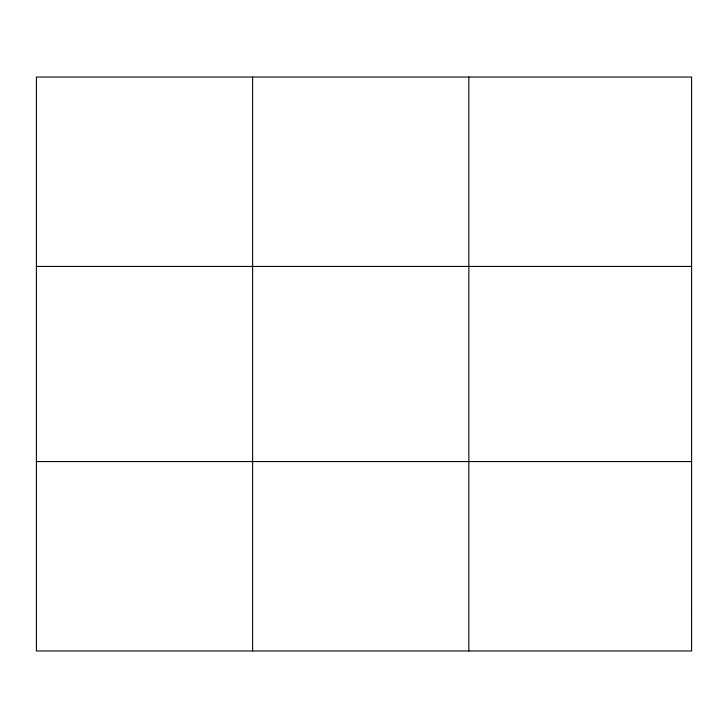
<?xml version="1.0" encoding="UTF-8"?>
<svg xmlns="http://www.w3.org/2000/svg" width="728" height="728" viewBox="0 0 728 728"><rect width="100%" height="100%" fill="white"/><g stroke="black" fill="none" stroke-linecap="round" stroke-linejoin="round"><path stroke-width="1.09" d="M252.616 77.032L252.616 650.969M468.832 77.032L468.832 650.969M36.4 266.43L691.6 266.43M36.4 461.57L691.6 461.57M691.6 613.085L691.6 650.969L36.4 650.969L36.4 77.032L691.6 77.032L691.6 613.085"/></g></svg>
